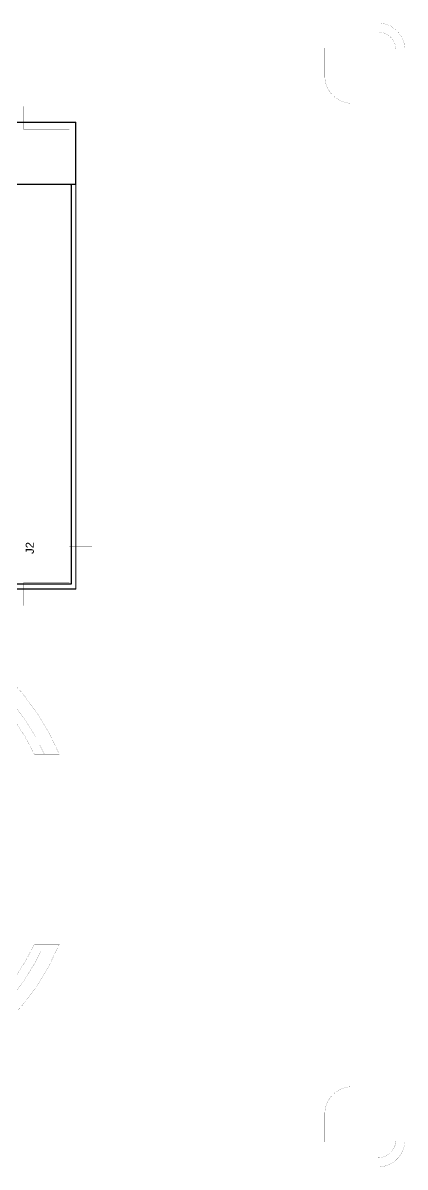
# Model space of a CAD drawing. Header units: inches. Extents: x -36 to 438, y -63 to 73.
# Drawn here: x 47.4 to 89.4, y -63.5 to 62.1 of the extents above; entities that cross this region are included whole.
import ezdxf

# ---------------------------------------------------------------- set-up
doc = ezdxf.new("R2010")
doc.units = ezdxf.units.IN
for name, color, linetype in [('Board Outline', 216, 'Continuous'), ('Bottom Layer', 5, 'Continuous'), ('Fabrication', 76, 'Continuous'), ('Ground', 16, 'Continuous'), ('Power 3V3', 76, 'Continuous'), ('Top Layer', 1, 'Continuous'), ('Top Overlay', 2, 'Continuous')]:
    doc.layers.add(name, color=color, linetype=linetype)
doc.styles.add('Arial', font='', dxfattribs={"height": 0.2})
doc.styles.get('Arial').set_extended_font_data('Arial')

msp = doc.modelspace()

# ---------------------------------------------------------------- linework, layer by layer
at = {"layer": 'Board Outline', "const_width": 0.127}
for points in [[(0.76, 51.21), (53.22, 51.21)], [(53.22, 51.21), (53.22, 51.21)], [(53.22, 51.21), (53.22, 0)], [(0.47, 0), (53.22, 0)], [(53.22, 0), (53.22, 0)]]:
    msp.add_lwpolyline(points, dxfattribs=at)
at = {"layer": 'Board Outline', "const_width": 0.0635}
for points in [[(53.18, 51.21, 1), (53.25, 51.21, 1)], [(53.18, 51.21, 1), (53.25, 51.21, 1)], [(53.19, 51.21, 1), (53.25, 51.21, 1)], [(53.19, 51.21, 1), (53.25, 51.21, 1)], [(53.18, 0, 1), (53.25, 0, 1)], [(53.18, 0, 1), (53.25, 0, 1)], [(53.19, 0, 1), (53.25, 0, 1)], [(53.19, 0, 1), (53.25, 0, 1)]]:
    msp.add_lwpolyline(points, format="xyb", close=True, dxfattribs=at)
at = {"layer": 'Bottom Layer'}
for p, q in [((53.22, 51.21), (0, 51.21)), ((53.22, 44.44), (53.22, 51.21)), ((0, 44.44), (53.22, 44.44)), ((36.19, 44.44), (52.61, 44.44)), ((52.61, 44.44), (52.7, 44.35)), ((52.7, 44.35), (52.7, 0.52)), ((52.7, 0.52), (28.82, 0.52))]:
    msp.add_line(p, q, dxfattribs=at)
at = {"layer": 'Fabrication'}
for points, const_width in [([(-33.19, 62.14), (86.41, 62.14)], 0.0127), ([(-33.19, 61.14), (86.41, 61.14)], 0.013), ([(-27.37, 59.39), (80.59, 59.39)], 0.0127), ([(80.59, 56.31), (80.59, 59.39)], 0.0127), ([(88.41, -60.46), (88.41, 59.14)], 0.0127), ([(89.41, -60.46), (89.41, 59.14)], 0.0127), ([(47.48, 50.47), (47.48, 52.97)], 0.0127), ([(47.48, 52.97), (55.01, 52.97)], 0.0127), ([(55.01, 46.44), (55.01, 52.97)], 0.0127), ([(83.59, 53.31), (86.66, 53.31)], 0.0127), ([(86.66, -54.64), (86.66, 53.31)], 0.0127), ([(47.48, 51.47), (53.51, 51.47)], 0.0127), ([(47.48, 50.47), (52.51, 50.47)], 0.0127), ([(47.48, 50.47), (52.51, 50.47)], 0.0127), ([(52.51, 46.44), (52.51, 50.47)], 0.0127), ([(52.51, 46.44), (52.51, 50.47)], 0.0127), ([(53.51, 46.44), (53.51, 51.47)], 0.0127), ([(52.51, 46.44), (55.01, 46.44)], 0.0127), ([(52.51, 4.7), (55.01, 4.7)], 0.0127), ([(52.51, 0.67), (52.51, 4.7)], 0.0127), ([(52.51, 0.67), (52.51, 4.7)], 0.0127), ([(52.51, 4.7), (55.01, 4.7)], 0.0127), ([(52.51, 0.67), (52.51, 4.7)], 0.0127), ([(53.51, -0.33), (53.51, 4.7)], 0.0127), ([(55.01, -1.83), (55.01, 4.7)], 0.0127), ([(55.01, -1.83), (55.01, 4.7)], 0.0127), ([(47.48, 0.67), (52.51, 0.67)], 0.0127), ([(47.48, -1.83), (47.48, 0.67)], 0.0127), ([(47.48, 0.67), (52.51, 0.67)], 0.0127), ([(47.48, -1.83), (47.48, 0.67)], 0.0127), ([(47.48, 0.67), (52.51, 0.67)], 0.0127), ([(47.48, -0.33), (53.51, -0.33)], 0.0127), ([(47.48, -1.83), (55.01, -1.83)], 0.0127), ([(47.48, -1.83), (55.01, -1.83)], 0.0127), ([(48.68, -18.17), (51.42, -18.17)], 0.0127), ([(48.68, -38.99), (51.42, -38.99)], 0.0127), ([(83.59, -54.64), (86.66, -54.64)], 0.0127), ([(80.59, -60.71), (80.59, -57.64)], 0.0127), ([(-27.37, -60.71), (80.59, -60.71)], 0.0127), ([(-33.19, -62.46), (86.41, -62.46)], 0.0127), ([(-33.19, -63.46), (86.41, -63.46)], 0.0127)]:
    msp.add_lwpolyline(points, dxfattribs=dict(at, const_width=const_width))
for points, const_width in [([(86.41, 62.14, 1), (86.41, 62.14, 1)], 0.00635), ([(86.41, 62.14, 1), (86.41, 62.14, 1)], 0.00635), ([(86.41, 61.14, 1), (86.41, 61.14, 1)], 0.0065), ([(86.41, 61.14, 1), (86.41, 61.14, 1)], 0.00635), ([(80.59, 59.39, 1), (80.59, 59.39, 1)], 0.00635), ([(80.59, 59.39, 1), (80.59, 59.39, 1)], 0.00635), ([(88.41, 59.14, 1), (88.41, 59.14, 1)], 0.00635), ([(88.41, 59.14, 1), (88.41, 59.14, 1)], 0.00635), ([(89.41, 59.14, 1), (89.41, 59.14, 1)], 0.00635), ([(89.41, 59.14, 1), (89.41, 59.14, 1)], 0.00635), ([(80.59, 56.31, 1), (80.59, 56.31, 1)], 0.00635), ([(80.59, 56.31, 1), (80.59, 56.31, 1)], 0.00635), ([(47.48, 52.97, 1), (47.49, 52.97, 1)], 0.00635), ([(47.48, 52.97, 1), (47.49, 52.97, 1)], 0.00635), ([(47.49, 52.97, 1), (47.48, 52.97, 1)], 0.00635), ([(47.49, 52.97, 1), (47.49, 52.97, 1)], 0.00317), ([(47.48, 52.97, 1), (47.48, 52.97, 1)], 0.00317), ([(55.01, 52.97, 1), (55.01, 52.97, 1)], 0.00635), ([(55.01, 52.97, 1), (55.01, 52.97, 1)], 0.00635), ([(55.01, 52.97, 1), (55.01, 52.97, 1)], 0.00635), ([(55.01, 52.97, 1), (55.01, 52.97, 1)], 0.00317), ([(55.01, 52.97, 1), (55.02, 52.97, 1)], 0.00317), ([(83.59, 53.31, 1), (83.59, 53.31, 1)], 0.00635), ([(83.59, 53.31, 1), (83.59, 53.31, 1)], 0.00635), ([(86.66, 53.31, 1), (86.66, 53.31, 1)], 0.00635), ([(86.66, 53.31, 1), (86.66, 53.31, 1)], 0.00635), ([(47.48, 51.47, 1), (47.49, 51.47, 1)], 0.00635), ([(47.48, 50.47, 1), (47.49, 50.47, 1)], 0.00635), ([(47.48, 50.47, 1), (47.49, 50.47, 1)], 0.00635), ([(47.48, 50.47, 1), (47.49, 50.47, 1)], 0.00635), ([(52.51, 50.47, 1), (52.51, 50.47, 1)], 0.00635), ([(52.51, 50.47, 1), (52.51, 50.47, 1)], 0.00635), ([(52.51, 50.47, 1), (52.51, 50.47, 1)], 0.00635), ([(52.51, 50.47, 1), (52.51, 50.47, 1)], 0.00635), ([(53.51, 51.47, 1), (53.51, 51.47, 1)], 0.00635), ([(53.51, 51.47, 1), (53.51, 51.47, 1)], 0.00635), ([(53.51, 51.47, 1), (53.51, 51.47, 1)], 0.00635), ([(53.51, 51.47, 1), (53.51, 51.47, 1)], 0.00317), ([(53.51, 51.47, 1), (53.52, 51.47, 1)], 0.00317), ([(52.51, 46.44, 1), (52.51, 46.44, 1)], 0.00635), ([(52.51, 46.44, 1), (52.51, 46.44, 1)], 0.00635), ([(52.51, 46.44, 1), (52.51, 46.44, 1)], 0.00635), ([(53.51, 46.44, 1), (53.51, 46.44, 1)], 0.00635), ([(55.01, 46.44, 1), (55.01, 46.44, 1)], 0.00635), ([(55.01, 46.44, 1), (55.01, 46.44, 1)], 0.00635), ([(55.01, 46.44, 1), (55.01, 46.44, 1)], 0.00635), ([(55.01, 46.44, 1), (55.01, 46.44, 1)], 0.00317), ([(55.01, 46.44, 1), (55.02, 46.44, 1)], 0.00317), ([(52.51, 4.7, 1), (52.51, 4.7, 1)], 0.00635), ([(52.51, 4.7, 1), (52.51, 4.7, 1)], 0.00635), ([(52.51, 4.7, 1), (52.51, 4.7, 1)], 0.00635), ([(52.51, 4.7, 1), (52.51, 4.7, 1)], 0.00635), ([(52.51, 4.7, 1), (52.51, 4.7, 1)], 0.00635), ([(52.51, 4.7, 1), (52.51, 4.7, 1)], 0.00635), ([(52.51, 4.7, 1), (52.51, 4.7, 1)], 0.00317), ([(52.51, 4.7, 1), (52.52, 4.7, 1)], 0.00317), ([(53.51, 4.7, 1), (53.51, 4.7, 1)], 0.00635), ([(53.51, 4.7, 1), (53.51, 4.7, 1)], 0.00635), ([(53.51, 4.7, 1), (53.51, 4.7, 1)], 0.00317), ([(53.51, 4.7, 1), (53.51, 4.7, 1)], 0.00635), ([(53.51, 4.7, 1), (53.51, 4.7, 1)], 0.00317), ([(53.51, 4.7, 1), (53.52, 4.7, 1)], 0.00317), ([(53.51, 4.7, 1), (53.52, 4.7, 1)], 0.00317), ([(55.01, 4.7, 1), (55.01, 4.7, 1)], 0.00635), ([(55.01, 4.7, 1), (55.01, 4.7, 1)], 0.00635), ([(55.01, 4.7, 1), (55.01, 4.7, 1)], 0.00635), ([(55.01, 4.7, 1), (55.01, 4.7, 1)], 0.00635), ([(55.01, 4.7, 1), (55.01, 4.7, 1)], 0.00635), ([(55.01, 4.7, 1), (55.01, 4.7, 1)], 0.00317), ([(55.01, 4.7, 1), (55.01, 4.7, 1)], 0.00635), ([(55.01, 4.7, 1), (55.01, 4.7, 1)], 0.00317), ([(55.01, 4.7, 1), (55.02, 4.7, 1)], 0.00317), ([(55.01, 4.7, 1), (55.02, 4.7, 1)], 0.00317), ([(47.48, 0.67, 1), (47.49, 0.67, 1)], 0.00635), ([(47.48, 0.67, 1), (47.49, 0.67, 1)], 0.00635), ([(47.48, 0.67, 1), (47.49, 0.67, 1)], 0.00635), ([(47.48, 0.67, 1), (47.49, 0.67, 1)], 0.00635), ([(47.48, 0.67, 1), (47.49, 0.67, 1)], 0.00635), ([(47.49, 0.67, 1), (47.48, 0.67, 1)], 0.00635), ([(47.49, 0.67, 1), (47.49, 0.67, 1)], 0.00317), ([(47.48, 0.67, 1), (47.48, 0.67, 1)], 0.00317), ([(52.51, 0.67, 1), (52.51, 0.67, 1)], 0.00635), ([(52.51, 0.67, 1), (52.51, 0.67, 1)], 0.00635), ([(52.51, 0.67, 1), (52.51, 0.67, 1)], 0.00635), ([(52.51, 0.67, 1), (52.51, 0.67, 1)], 0.00635), ([(52.51, 0.67, 1), (52.51, 0.67, 1)], 0.00635), ([(52.51, 0.67, 1), (52.51, 0.67, 1)], 0.00635), ([(52.51, 0.67, 1), (52.51, 0.67, 1)], 0.00635), ([(52.51, 0.67, 1), (52.51, 0.67, 1)], 0.00317), ([(52.51, 0.67, 1), (52.52, 0.67, 1)], 0.00317), ([(47.48, -0.33, 1), (47.49, -0.33, 1)], 0.00635), ([(47.49, -0.33, 1), (47.48, -0.33, 1)], 0.00635), ([(47.49, -0.33, 1), (47.48, -0.33, 1)], 0.00635), ([(47.49, -0.33, 1), (47.49, -0.33, 1)], 0.00317), ([(47.48, -0.33, 1), (47.48, -0.33, 1)], 0.00317), ([(47.49, -0.33, 1), (47.49, -0.33, 1)], 0.00317), ([(47.48, -0.33, 1), (47.48, -0.33, 1)], 0.00317), ([(53.51, -0.33, 1), (53.51, -0.33, 1)], 0.00635), ([(53.51, -0.33, 1), (53.51, -0.33, 1)], 0.00635), ([(53.51, -0.33, 1), (53.51, -0.33, 1)], 0.00635), ([(53.51, -0.33, 1), (53.51, -0.33, 1)], 0.00635), ([(53.51, -0.33, 1), (53.51, -0.33, 1)], 0.00635), ([(53.51, -0.33, 1), (53.51, -0.33, 1)], 0.00635), ([(53.51, -0.33, 1), (53.51, -0.33, 1)], 0.00317), ([(53.51, -0.33, 1), (53.51, -0.33, 1)], 0.00317), ([(53.51, -0.33, 1), (53.51, -0.33, 1)], 0.00317), ([(53.51, -0.33, 1), (53.51, -0.33, 1)], 0.00317), ([(53.51, -0.33, 1), (53.52, -0.33, 1)], 0.00317), ([(53.51, -0.33, 1), (53.52, -0.33, 1)], 0.00317), ([(53.51, -0.33, 1), (53.52, -0.33, 1)], 0.00317), ([(53.51, -0.33, 1), (53.52, -0.33, 1)], 0.00317), ([(47.48, -1.83, 1), (47.49, -1.83, 1)], 0.00635), ([(47.48, -1.83, 1), (47.49, -1.83, 1)], 0.00635), ([(47.48, -1.83, 1), (47.49, -1.83, 1)], 0.00635), ([(47.48, -1.83, 1), (47.49, -1.83, 1)], 0.00635), ([(47.49, -1.83, 1), (47.48, -1.83, 1)], 0.00635), ([(47.49, -1.83, 1), (47.48, -1.83, 1)], 0.00635), ([(47.49, -1.83, 1), (47.49, -1.83, 1)], 0.00317), ([(47.48, -1.83, 1), (47.48, -1.83, 1)], 0.00317), ([(47.49, -1.83, 1), (47.49, -1.83, 1)], 0.00317), ([(47.48, -1.83, 1), (47.48, -1.83, 1)], 0.00317), ([(55.01, -1.83, 1), (55.01, -1.83, 1)], 0.00635), ([(55.01, -1.83, 1), (55.01, -1.83, 1)], 0.00635), ([(55.01, -1.83, 1), (55.01, -1.83, 1)], 0.00635), ([(55.01, -1.83, 1), (55.01, -1.83, 1)], 0.00635), ([(55.01, -1.83, 1), (55.01, -1.83, 1)], 0.00635), ([(55.01, -1.83, 1), (55.01, -1.83, 1)], 0.00635), ([(55.01, -1.83, 1), (55.01, -1.83, 1)], 0.00317), ([(55.01, -1.83, 1), (55.01, -1.83, 1)], 0.00317), ([(55.01, -1.83, 1), (55.02, -1.83, 1)], 0.00317), ([(55.01, -1.83, 1), (55.02, -1.83, 1)], 0.00317), ([(48.68, -18.17, 1), (48.68, -18.17, 1)], 0.00635), ([(48.68, -18.17, 1), (48.68, -18.17, 1)], 0.00635), ([(49.78, -18.17, 1), (49.78, -18.17, 1)], 0.00635), ([(51.41, -18.17, 1), (51.42, -18.17, 1)], 0.00635), ([(51.41, -18.17, 1), (51.42, -18.17, 1)], 0.00635), ([(48.68, -38.99, 1), (48.68, -38.99, 1)], 0.00635), ([(48.68, -38.99, 1), (48.68, -38.99, 1)], 0.00635), ([(49.78, -38.99, 1), (49.78, -38.99, 1)], 0.00635), ([(51.41, -38.99, 1), (51.42, -38.99, 1)], 0.00635), ([(51.41, -38.99, 1), (51.42, -38.99, 1)], 0.00635), ([(83.59, -54.64, 1), (83.59, -54.64, 1)], 0.00635), ([(83.59, -54.64, 1), (83.59, -54.64, 1)], 0.00635), ([(86.66, -54.64, 1), (86.66, -54.64, 1)], 0.00635), ([(86.66, -54.64, 1), (86.66, -54.64, 1)], 0.00635), ([(80.59, -57.64, 1), (80.59, -57.64, 1)], 0.00635), ([(80.59, -57.64, 1), (80.59, -57.64, 1)], 0.00635), ([(80.59, -60.71, 1), (80.59, -60.71, 1)], 0.00635), ([(80.59, -60.71, 1), (80.59, -60.71, 1)], 0.00635), ([(88.41, -60.46, 1), (88.41, -60.46, 1)], 0.00635), ([(88.41, -60.46, 1), (88.41, -60.46, 1)], 0.00635), ([(89.41, -60.46, 1), (89.41, -60.46, 1)], 0.00635), ([(89.41, -60.46, 1), (89.41, -60.46, 1)], 0.00635), ([(86.41, -62.46, 1), (86.41, -62.46, 1)], 0.00635), ([(86.41, -62.46, 1), (86.41, -62.46, 1)], 0.00635), ([(86.41, -63.46, 1), (86.41, -63.46, 1)], 0.00635), ([(86.41, -63.46, 1), (86.41, -63.46, 1)], 0.00635)]:
    msp.add_lwpolyline(points, format="xyb", close=True, dxfattribs=dict(at, const_width=const_width))
at = {"layer": 'Fabrication', "const_width": 0.0127}
for points in [[(86.41, 62.14, -0.414214), (89.41, 59.14)], [(86.41, 61.14, -0.414214), (88.41, 59.14)], [(83.59, 53.31, -0.414214), (80.59, 56.31)], [(37.02, -3.77, -0.196502), (51.42, -18.17)], [(37.02, -5.41, -0.183594), (49.78, -18.17)], [(37.02, -6.51, -0.174053), (48.68, -18.17)], [(49.78, -38.99, -0.183594), (37.02, -51.75)], [(48.68, -38.99, -0.174053), (37.02, -50.65)], [(51.42, -38.99, -0.196502), (37.02, -53.38)], [(80.59, -57.64, -0.414214), (83.59, -54.64)], [(88.41, -60.46, -0.414214), (86.41, -62.46)], [(89.41, -60.46, -0.414214), (86.41, -63.46)]]:
    msp.add_lwpolyline(points, format="xyb", dxfattribs=at)
at = {"layer": 'Ground'}
for p, q in [((53.22, 51.21), (0, 51.21)), ((53.22, 44.44), (53.22, 51.21)), ((0, 44.44), (53.22, 44.44)), ((36.19, 44.44), (52.61, 44.44)), ((52.61, 44.44), (52.7, 44.35)), ((52.7, 44.35), (52.7, 0.52)), ((52.7, 0.52), (28.82, 0.52))]:
    msp.add_line(p, q, dxfattribs=at)
at = {"layer": 'Power 3V3'}
for p, q in [((53.22, 51.21), (0, 51.21)), ((53.22, 44.44), (53.22, 51.21)), ((0, 44.44), (53.22, 44.44)), ((36.19, 44.44), (52.61, 44.44)), ((52.61, 44.44), (52.7, 44.35)), ((52.7, 44.35), (52.7, 0.52)), ((52.7, 0.52), (26.07, 0.52))]:
    msp.add_line(p, q, dxfattribs=at)
at = {"layer": 'Top Layer'}
for p, q in [((53.22, 51.21), (0, 51.21)), ((53.22, 44.44), (53.22, 51.21)), ((0, 44.44), (53.22, 44.44)), ((36.19, 44.44), (52.61, 44.44)), ((52.61, 44.44), (52.7, 44.35)), ((52.7, 44.35), (52.7, 0.52)), ((52.7, 0.52), (28.82, 0.52))]:
    msp.add_line(p, q, dxfattribs=at)

# ---------------------------------------------------------------- texts
at = {"layer": 'Top Overlay', "style": 'Arial'}
msp.add_text('J2', height=0.889, rotation=90, dxfattribs=at).set_placement((48.61, 3.84))

doc.saveas('drawing.dxf')
